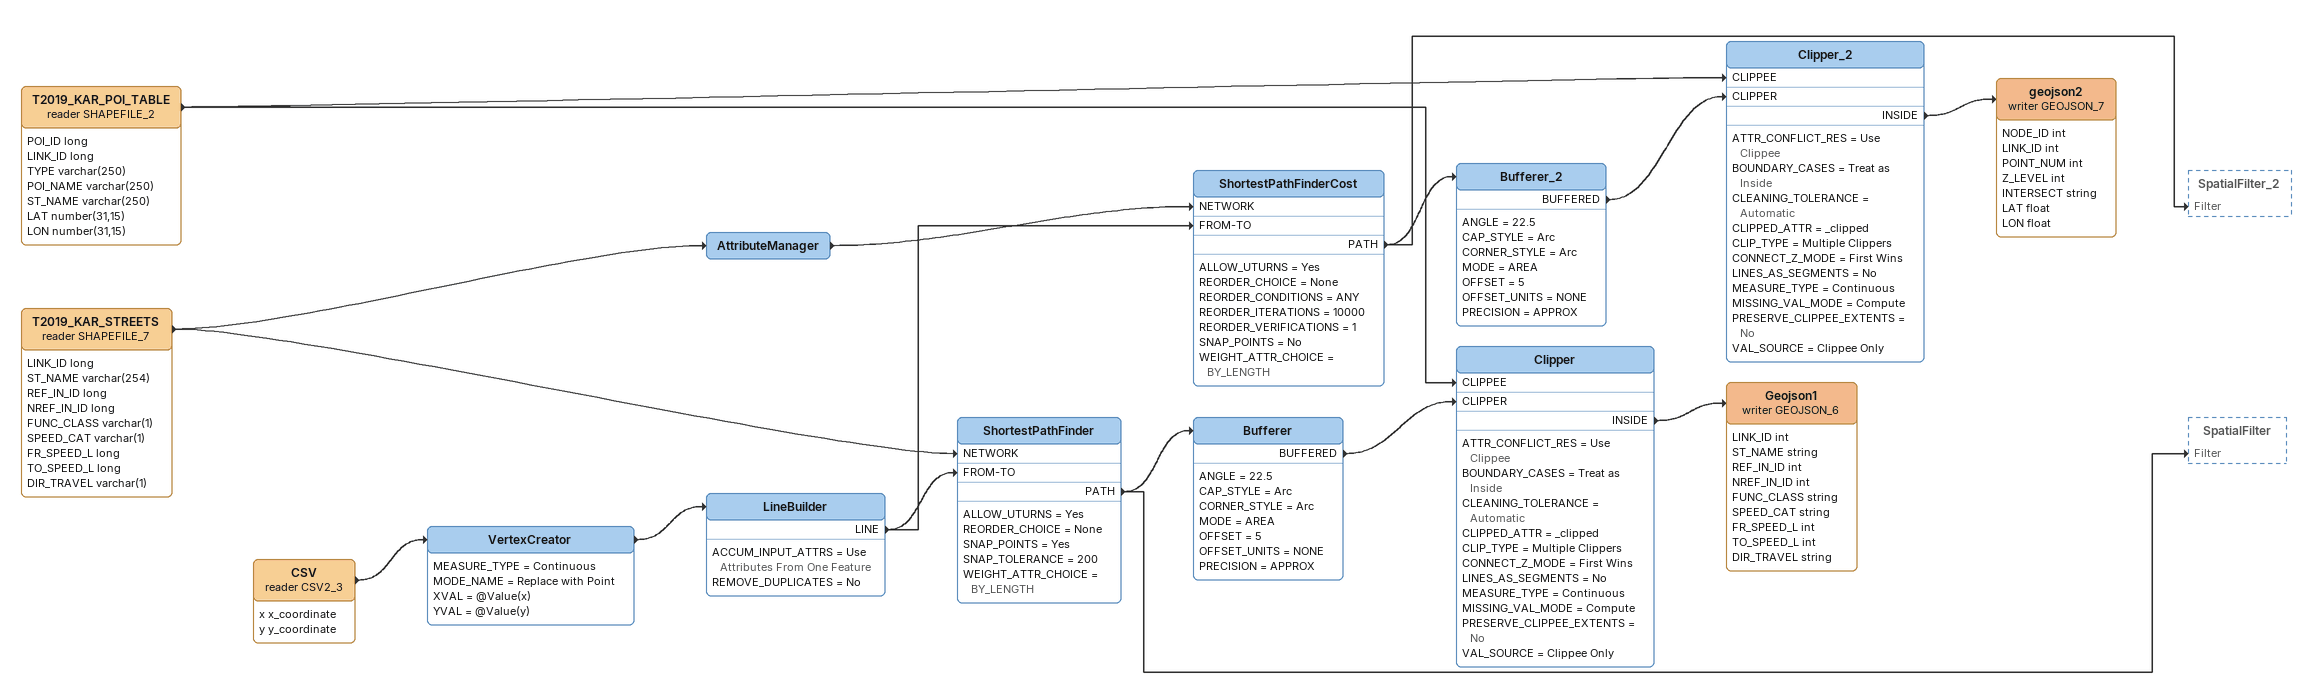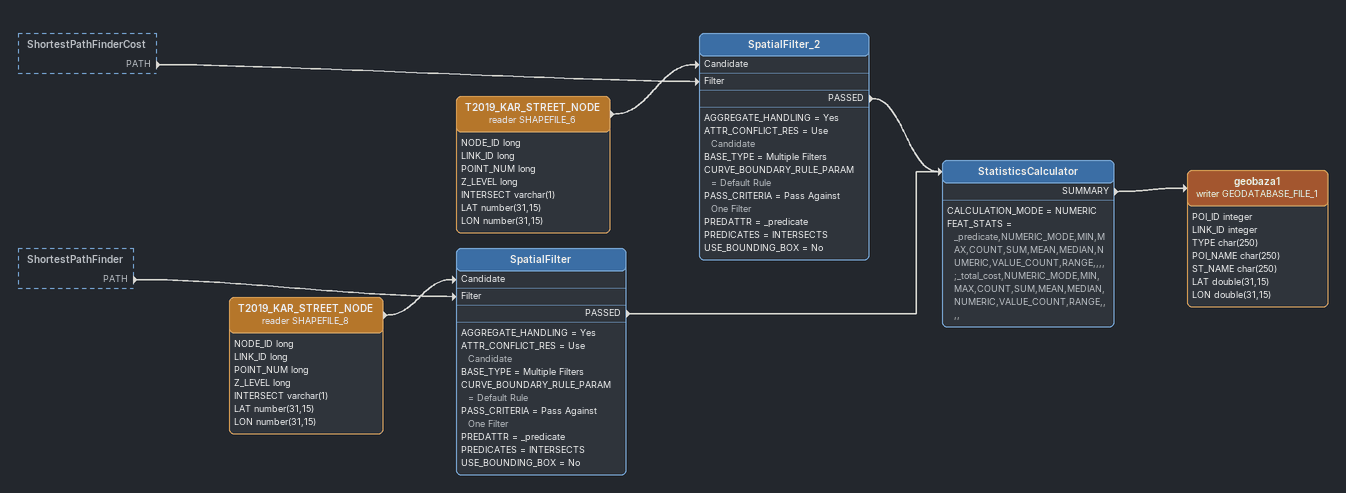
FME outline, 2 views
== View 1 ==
T2019_KAR_POI_TABLE (reader SHAPEFILE_2)
    attributes: POI_ID long, LINK_ID long, TYPE varchar(250), POI_NAME varchar(250), ST_NAME varchar(250), LAT number(31,15), LON number(31,15)
    -> Clipper [CLIPPEE]
    -> Clipper_2 [CLIPPEE]
T2019_KAR_STREETS (reader SHAPEFILE_7)
    attributes: LINK_ID long, ST_NAME varchar(254), REF_IN_ID long, NREF_IN_ID long, FUNC_CLASS varchar(1), SPEED_CAT varchar(1), FR_SPEED_L long, TO_SPEED_L long, DIR_TRAVEL varchar(1)
    -> ShortestPathFinder [NETWORK]
    -> AttributeManager
AttributeManager
    -> ShortestPathFinderCost [NETWORK]
CSV (reader CSV2_3)
    attributes: x x_coordinate, y y_coordinate
    -> VertexCreator
VertexCreator
    MEASURE_TYPE = Continuous
    MODE_NAME = Replace with Point
    XVAL = @Value(x)
    YVAL = @Value(y)
    -> LineBuilder
LineBuilder
    ACCUM_INPUT_ATTRS = Use Attributes From One Feature
    REMOVE_DUPLICATES = No
    LINE -> ShortestPathFinder [FROM-TO]
    LINE -> ShortestPathFinderCost [FROM-TO]
ShortestPathFinderCost
    ALLOW_UTURNS = Yes
    REORDER_CHOICE = None
    REORDER_CONDITIONS = ANY
    REORDER_ITERATIONS = 10000
    REORDER_VERIFICATIONS = 1
    SNAP_POINTS = No
    WEIGHT_ATTR_CHOICE = BY_LENGTH
    PATH -> Bufferer_2
    PATH -> SpatialFilter_2 [Filter]
Bufferer_2
    ANGLE = 22.5
    CAP_STYLE = Arc
    CORNER_STYLE = Arc
    MODE = AREA
    OFFSET = 5
    OFFSET_UNITS = NONE
    PRECISION = APPROX
    BUFFERED -> Clipper_2 [CLIPPER]
Clipper_2
    ATTR_CONFLICT_RES = Use Clippee
    BOUNDARY_CASES = Treat as Inside
    CLEANING_TOLERANCE = Automatic
    CLIPPED_ATTR = _clipped
    CLIP_TYPE = Multiple Clippers
    CONNECT_Z_MODE = First Wins
    LINES_AS_SEGMENTS = No
    MEASURE_TYPE = Continuous
    MISSING_VAL_MODE = Compute
    PRESERVE_CLIPPEE_EXTENTS = No
    VAL_SOURCE = Clippee Only
    INSIDE -> geojson2 (writer GEOJSON_7)
geojson2 (writer GEOJSON_7)
    attributes: NODE_ID int, LINK_ID int, POINT_NUM int, Z_LEVEL int, INTERSECT string, LAT float, LON float
ShortestPathFinder
    ALLOW_UTURNS = Yes
    REORDER_CHOICE = None
    SNAP_POINTS = Yes
    SNAP_TOLERANCE = 200
    WEIGHT_ATTR_CHOICE = BY_LENGTH
    PATH -> Bufferer
    PATH -> SpatialFilter [Filter]
Bufferer
    ANGLE = 22.5
    CAP_STYLE = Arc
    CORNER_STYLE = Arc
    MODE = AREA
    OFFSET = 5
    OFFSET_UNITS = NONE
    PRECISION = APPROX
    BUFFERED -> Clipper [CLIPPER]
Clipper
    ATTR_CONFLICT_RES = Use Clippee
    BOUNDARY_CASES = Treat as Inside
    CLEANING_TOLERANCE = Automatic
    CLIPPED_ATTR = _clipped
    CLIP_TYPE = Multiple Clippers
    CONNECT_Z_MODE = First Wins
    LINES_AS_SEGMENTS = No
    MEASURE_TYPE = Continuous
    MISSING_VAL_MODE = Compute
    PRESERVE_CLIPPEE_EXTENTS = No
    VAL_SOURCE = Clippee Only
    INSIDE -> Geojson1 (writer GEOJSON_6)
Geojson1 (writer GEOJSON_6)
    attributes: LINK_ID int, ST_NAME string, REF_IN_ID int, NREF_IN_ID int, FUNC_CLASS string, SPEED_CAT string, FR_SPEED_L int, TO_SPEED_L int, DIR_TRAVEL string

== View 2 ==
ShortestPathFinderCost [outside]
    PATH -> SpatialFilter_2 [Filter]
ShortestPathFinder [outside]
    PATH -> SpatialFilter [Filter]
T2019_KAR_STREET_NODE (reader SHAPEFILE_8)
    attributes: NODE_ID long, LINK_ID long, POINT_NUM long, Z_LEVEL long, INTERSECT varchar(1), LAT number(31,15), LON number(31,15)
    -> SpatialFilter [Candidate]
SpatialFilter
    AGGREGATE_HANDLING = Yes
    ATTR_CONFLICT_RES = Use Candidate
    BASE_TYPE = Multiple Filters
    CURVE_BOUNDARY_RULE_PARAM = Default Rule
    PASS_CRITERIA = Pass Against One Filter
    PREDATTR = _predicate
    PREDICATES = INTERSECTS
    USE_BOUNDING_BOX = No
    PASSED -> StatisticsCalculator
T2019_KAR_STREET_NODE (reader SHAPEFILE_6)
    attributes: NODE_ID long, LINK_ID long, POINT_NUM long, Z_LEVEL long, INTERSECT varchar(1), LAT number(31,15), LON number(31,15)
    -> SpatialFilter_2 [Candidate]
SpatialFilter_2
    AGGREGATE_HANDLING = Yes
    ATTR_CONFLICT_RES = Use Candidate
    BASE_TYPE = Multiple Filters
    CURVE_BOUNDARY_RULE_PARAM = Default Rule
    PASS_CRITERIA = Pass Against One Filter
    PREDATTR = _predicate
    PREDICATES = INTERSECTS
    USE_BOUNDING_BOX = No
    PASSED -> StatisticsCalculator
StatisticsCalculator
    CALCULATION_MODE = NUMERIC
    FEAT_STATS = _predicate,NUMERIC_MODE,MIN,MAX,COUNT,SUM,MEAN,MEDIAN,NUMERIC,VALUE_COUNT,RANGE,,,,;_total_cost,NUMERIC_MODE,MIN,MAX,COUNT,SUM,MEAN,MEDIAN,NUMERIC,VALUE_COUNT,RANGE,,,,
    SUMMARY -> geobaza1 (writer GEODATABASE_FILE_1)
geobaza1 (writer GEODATABASE_FILE_1)
    attributes: POI_ID integer, LINK_ID integer, TYPE char(250), POI_NAME char(250), ST_NAME char(250), LAT double(31,15), LON double(31,15)
